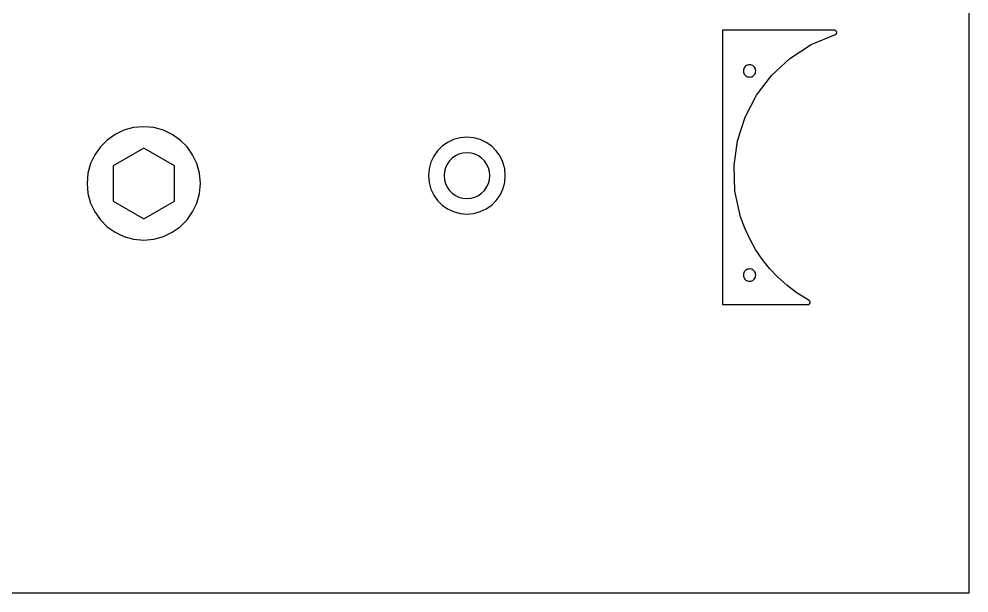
# Model space of a CAD drawing. Extents: x 3 to 2755, y -391 to 1036.
# Drawn here: x 2335.7 to 2754.6, y 541.5 to 794.6 of the extents above; entities that cross this region are included whole.
import ezdxf

# ---------------------------------------------------------------- set-up
doc = ezdxf.new("R2010")
doc.units = 0
doc.layers.add('DEFAULT', color=7, linetype='CONTINUOUS')

# ---------------------------------------------------------------- blocks, each defined once
blk = doc.blocks.new('BLOCK_95')
at = {"layer": 'DEFAULT', "color": 18}
for p, q in [((172.09, 49.01), (158.63, 41.22)), ((185.63, 41.22), (172.09, 49.01)), ((158.63, 41.22), (158.63, 25.65)), ((185.63, 25.65), (185.63, 41.22)), ((158.63, 25.65), (172.09, 17.86)), ((172.09, 17.86), (185.63, 25.65))]:
    blk.add_line(p, q, dxfattribs=at)
blk = doc.blocks.new('BLOCK_96')
at = {"layer": 'DEFAULT', "color": 18}
for p, q in [((159.48, 55), (156, 52.54)), ((163.37, 56.85), (159.48, 55)), ((167.6, 58.01), (163.37, 56.85)), ((172.09, 58.41), (167.6, 58.01)), ((156, 52.54), (152.99, 49.53)), ((152.99, 49.53), (150.52, 46.04)), ((148.67, 42.15), (147.51, 37.92)), ((150.52, 46.04), (148.67, 42.15)), ((147.51, 37.92), (147.11, 33.43))]:
    blk.add_line(p, q, dxfattribs=at)
blk = doc.blocks.new('BLOCK_97')
at = {"layer": 'DEFAULT', "color": 18}
for p, q in [((147.11, 33.43), (147.51, 28.95)), ((147.51, 28.95), (148.67, 24.72)), ((148.67, 24.72), (150.52, 20.83)), ((150.52, 20.83), (152.99, 17.34)), ((152.99, 17.34), (156, 14.33)), ((156, 14.33), (159.48, 11.87)), ((159.48, 11.87), (163.37, 10.02)), ((163.37, 10.02), (167.6, 8.86)), ((167.6, 8.86), (172.09, 8.46))]:
    blk.add_line(p, q, dxfattribs=at)
blk = doc.blocks.new('BLOCK_98')
at = {"layer": 'DEFAULT', "color": 18}
for p, q in [((196.66, 28.95), (197.06, 33.43)), ((195.5, 24.72), (196.66, 28.95)), ((193.65, 20.83), (195.5, 24.72)), ((188.18, 14.33), (191.19, 17.34)), ((191.19, 17.34), (193.65, 20.83)), ((184.69, 11.87), (188.18, 14.33)), ((172.09, 8.46), (176.58, 8.86)), ((176.58, 8.86), (180.8, 10.02)), ((180.8, 10.02), (184.69, 11.87))]:
    blk.add_line(p, q, dxfattribs=at)
blk = doc.blocks.new('BLOCK_99')
at = {"layer": 'DEFAULT', "color": 18}
for p, q in [((176.58, 58.01), (172.09, 58.41)), ((180.8, 56.85), (176.58, 58.01)), ((184.69, 55), (180.8, 56.85)), ((188.18, 52.54), (184.69, 55)), ((191.19, 49.53), (188.18, 52.54)), ((193.65, 46.04), (191.19, 49.53)), ((195.5, 42.15), (193.65, 46.04)), ((196.66, 37.92), (195.5, 42.15)), ((197.06, 33.43), (196.66, 37.92))]:
    blk.add_line(p, q, dxfattribs=at)
blk = doc.blocks.new('BLOCK_374')
at = {"layer": 'DEFAULT', "color": 18}
for p, q in [((536.01, -147.17), (536.01, 346.84)), ((-335.98, -147.17), (536.01, -147.17))]:
    blk.add_line(p, q, dxfattribs=at)
blk = doc.blocks.new('BLOCK_429')
at = {"layer": 'DEFAULT', "color": 18}
for p, q in [((465.01, -19.99), (465.17, -19.96)), ((465.17, -19.96), (465.33, -19.91)), ((465.33, -19.91), (465.48, -19.83)), ((465.48, -19.83), (465.61, -19.73)), ((465.61, -19.73), (465.72, -19.62)), ((465.72, -19.62), (465.81, -19.49)), ((465.81, -19.49), (465.88, -19.34)), ((465.88, -19.34), (465.92, -19.18)), ((465.92, -19.18), (465.94, -19.02))]:
    blk.add_line(p, q, dxfattribs=at)
blk = doc.blocks.new('BLOCK_430')
at = {"layer": 'DEFAULT', "color": 18}
for p, q in [((465.58, -18.26), (465.49, -18.19)), ((465.66, -18.33), (465.58, -18.26)), ((465.73, -18.41), (465.66, -18.33)), ((465.79, -18.5), (465.73, -18.41)), ((465.84, -18.6), (465.79, -18.5)), ((465.88, -18.7), (465.84, -18.6)), ((465.91, -18.8), (465.88, -18.7)), ((465.93, -18.91), (465.91, -18.8)), ((465.94, -19.02), (465.93, -18.91))]:
    blk.add_line(p, q, dxfattribs=at)
blk = doc.blocks.new('BLOCK_431')
at = {"layer": 'DEFAULT', "color": 18}
blk.add_line((465.49, -18.19), (464.33, -17.48), dxfattribs=at)
blk = doc.blocks.new('BLOCK_432')
at = {"layer": 'DEFAULT', "color": 18}
for p, q in [((437.09, 13.74), (435.28, 18.74)), ((439.29, 8.93), (437.09, 13.74)), ((441.87, 4.34), (439.29, 8.93)), ((444.81, -0.01), (441.87, 4.34)), ((448.09, -4.1), (444.81, -0.01)), ((451.7, -7.92), (448.09, -4.1)), ((455.62, -11.43), (451.7, -7.92)), ((459.84, -14.63), (455.62, -11.43)), ((464.33, -17.48), (459.84, -14.63))]:
    blk.add_line(p, q, dxfattribs=at)
blk = doc.blocks.new('BLOCK_433')
at = {"layer": 'DEFAULT', "color": 18}
for p, q in [((466.43, 94.59), (477.08, 99.04)), ((457, 88.49), (466.43, 94.59)), ((448.91, 80.98), (457, 88.49)), ((442.29, 72.27), (448.91, 80.98)), ((437.25, 62.59), (442.29, 72.27)), ((433.91, 52.18), (437.25, 62.59)), ((432.39, 41.25), (433.91, 52.18)), ((432.81, 30.03), (432.39, 41.25)), ((435.28, 18.74), (432.81, 30.03))]:
    blk.add_line(p, q, dxfattribs=at)
blk = doc.blocks.new('BLOCK_434')
at = {"layer": 'DEFAULT', "color": 18}
for p, q in [((477.08, 99.04), (477.23, 99.11)), ((477.23, 99.11), (477.36, 99.2)), ((477.36, 99.2), (477.48, 99.32)), ((477.48, 99.32), (477.57, 99.45)), ((477.57, 99.45), (477.64, 99.59)), ((477.64, 99.59), (477.69, 99.74)), ((477.7, 100.06), (477.66, 100.22)), ((477.69, 99.74), (477.71, 99.9)), ((477.71, 99.9), (477.7, 100.06))]:
    blk.add_line(p, q, dxfattribs=at)
blk = doc.blocks.new('BLOCK_435')
at = {"layer": 'DEFAULT', "color": 18}
for p, q in [((476.91, 100.89), (476.78, 100.92)), ((477.04, 100.86), (476.91, 100.89)), ((477.16, 100.8), (477.04, 100.86)), ((477.27, 100.74), (477.16, 100.8)), ((477.38, 100.66), (477.27, 100.74)), ((477.47, 100.56), (477.38, 100.66)), ((477.55, 100.46), (477.47, 100.56)), ((477.61, 100.35), (477.55, 100.46)), ((477.66, 100.22), (477.61, 100.35))]:
    blk.add_line(p, q, dxfattribs=at)
blk = doc.blocks.new('BLOCK_436')
at = {"layer": 'DEFAULT', "color": 18}
for p, q in [((476.78, 100.92), (427.33, 100.96)), ((427.33, 100.96), (427.33, -20.03))]:
    blk.add_line(p, q, dxfattribs=at)
blk = doc.blocks.new('BLOCK_437')
at = {"layer": 'DEFAULT', "color": 18}
blk.add_line((427.33, -20.03), (465.01, -19.99), dxfattribs=at)
blk = doc.blocks.new('BLOCK_438')
at = {"layer": 'DEFAULT', "color": 18}
for p, q in [((436.56, -6.99), (436.6, -7.48)), ((436.6, -7.48), (436.73, -7.94)), ((436.73, -7.94), (436.93, -8.36)), ((436.93, -8.36), (437.2, -8.74)), ((437.2, -8.74), (437.52, -9.06)), ((437.52, -9.06), (437.9, -9.33)), ((437.9, -9.33), (438.32, -9.53)), ((438.32, -9.53), (438.78, -9.66)), ((438.78, -9.66), (439.27, -9.7))]:
    blk.add_line(p, q, dxfattribs=at)
blk = doc.blocks.new('BLOCK_439')
at = {"layer": 'DEFAULT', "color": 18}
for p, q in [((441.34, -8.74), (441.61, -8.36)), ((441.61, -8.36), (441.81, -7.94)), ((441.81, -7.94), (441.93, -7.48)), ((441.93, -7.48), (441.98, -6.99)), ((439.27, -9.7), (439.76, -9.66)), ((439.76, -9.66), (440.21, -9.53)), ((440.21, -9.53), (440.64, -9.33)), ((440.64, -9.33), (441.01, -9.06)), ((441.01, -9.06), (441.34, -8.74))]:
    blk.add_line(p, q, dxfattribs=at)
blk = doc.blocks.new('BLOCK_440')
at = {"layer": 'DEFAULT', "color": 18}
for p, q in [((439.76, -4.33), (439.27, -4.28)), ((440.21, -4.45), (439.76, -4.33)), ((440.64, -4.65), (440.21, -4.45)), ((441.01, -4.92), (440.64, -4.65)), ((441.34, -5.25), (441.01, -4.92)), ((441.61, -5.63), (441.34, -5.25)), ((441.81, -6.05), (441.61, -5.63)), ((441.93, -6.51), (441.81, -6.05)), ((441.98, -6.99), (441.93, -6.51))]:
    blk.add_line(p, q, dxfattribs=at)
blk = doc.blocks.new('BLOCK_441')
at = {"layer": 'DEFAULT', "color": 18}
for p, q in [((436.6, -6.51), (436.56, -6.99)), ((436.73, -6.05), (436.6, -6.51)), ((436.93, -5.63), (436.73, -6.05)), ((437.2, -5.25), (436.93, -5.63)), ((437.52, -4.92), (437.2, -5.25)), ((437.9, -4.65), (437.52, -4.92)), ((438.32, -4.45), (437.9, -4.65)), ((438.78, -4.33), (438.32, -4.45)), ((439.27, -4.28), (438.78, -4.33))]:
    blk.add_line(p, q, dxfattribs=at)
blk = doc.blocks.new('BLOCK_442')
at = {"layer": 'DEFAULT', "color": 18}
for p, q in [((436.56, 83.01), (436.6, 82.52)), ((436.6, 82.52), (436.73, 82.06)), ((436.73, 82.06), (436.93, 81.64)), ((436.93, 81.64), (437.2, 81.26)), ((437.2, 81.26), (437.52, 80.94)), ((437.52, 80.94), (437.9, 80.67)), ((437.9, 80.67), (438.32, 80.47)), ((438.32, 80.47), (438.78, 80.34)), ((438.78, 80.34), (439.27, 80.3))]:
    blk.add_line(p, q, dxfattribs=at)
blk = doc.blocks.new('BLOCK_443')
at = {"layer": 'DEFAULT', "color": 18}
for p, q in [((439.27, 80.3), (439.76, 80.34)), ((439.76, 80.34), (440.21, 80.47)), ((440.21, 80.47), (440.64, 80.67)), ((440.64, 80.67), (441.01, 80.94)), ((441.01, 80.94), (441.34, 81.26)), ((441.34, 81.26), (441.61, 81.64)), ((441.61, 81.64), (441.81, 82.06)), ((441.81, 82.06), (441.93, 82.52)), ((441.93, 82.52), (441.98, 83.01))]:
    blk.add_line(p, q, dxfattribs=at)
blk = doc.blocks.new('BLOCK_444')
at = {"layer": 'DEFAULT', "color": 18}
for p, q in [((439.76, 85.67), (439.27, 85.72)), ((440.21, 85.55), (439.76, 85.67)), ((440.64, 85.35), (440.21, 85.55)), ((441.01, 85.08), (440.64, 85.35)), ((441.34, 84.75), (441.01, 85.08)), ((441.61, 84.38), (441.34, 84.75)), ((441.81, 83.95), (441.61, 84.38)), ((441.93, 83.5), (441.81, 83.95)), ((441.98, 83.01), (441.93, 83.5))]:
    blk.add_line(p, q, dxfattribs=at)
blk = doc.blocks.new('BLOCK_445')
at = {"layer": 'DEFAULT', "color": 18}
for p, q in [((436.73, 83.95), (436.6, 83.5)), ((436.93, 84.38), (436.73, 83.95)), ((437.2, 84.75), (436.93, 84.38)), ((437.52, 85.08), (437.2, 84.75)), ((437.9, 85.35), (437.52, 85.08)), ((438.32, 85.55), (437.9, 85.35)), ((438.78, 85.67), (438.32, 85.55)), ((439.27, 85.72), (438.78, 85.67)), ((436.6, 83.5), (436.56, 83.01))]:
    blk.add_line(p, q, dxfattribs=at)
blk = doc.blocks.new('BLOCK_446')
at = {"layer": 'DEFAULT', "color": 18}
for p, q in [((306.06, 51.45), (303.7, 49.78)), ((308.7, 52.71), (306.06, 51.45)), ((311.56, 53.49), (308.7, 52.71)), ((314.61, 53.77), (311.56, 53.49)), ((301.65, 47.74), (299.98, 45.38)), ((303.7, 49.78), (301.65, 47.74)), ((298.73, 42.74), (297.94, 39.88)), ((299.98, 45.38), (298.73, 42.74)), ((297.94, 39.88), (297.67, 36.83))]:
    blk.add_line(p, q, dxfattribs=at)
blk = doc.blocks.new('BLOCK_447')
at = {"layer": 'DEFAULT', "color": 18}
for p, q in [((297.67, 36.83), (297.94, 33.79)), ((297.94, 33.79), (298.73, 30.92)), ((298.73, 30.92), (299.98, 28.29)), ((299.98, 28.29), (301.65, 25.92)), ((301.65, 25.92), (303.7, 23.88)), ((303.7, 23.88), (306.06, 22.21)), ((306.06, 22.21), (308.7, 20.96)), ((308.7, 20.96), (311.56, 20.17)), ((311.56, 20.17), (314.61, 19.9))]:
    blk.add_line(p, q, dxfattribs=at)
blk = doc.blocks.new('BLOCK_448')
at = {"layer": 'DEFAULT', "color": 18}
for p, q in [((330.48, 30.92), (331.27, 33.79)), ((331.27, 33.79), (331.54, 36.83)), ((329.23, 28.29), (330.48, 30.92)), ((325.52, 23.88), (327.56, 25.92)), ((327.56, 25.92), (329.23, 28.29)), ((317.65, 20.17), (320.51, 20.96)), ((320.51, 20.96), (323.15, 22.21)), ((323.15, 22.21), (325.52, 23.88)), ((314.61, 19.9), (317.65, 20.17))]:
    blk.add_line(p, q, dxfattribs=at)
blk = doc.blocks.new('BLOCK_449')
at = {"layer": 'DEFAULT', "color": 18}
for p, q in [((317.65, 53.49), (314.61, 53.77)), ((320.51, 52.71), (317.65, 53.49)), ((323.15, 51.45), (320.51, 52.71)), ((325.52, 49.78), (323.15, 51.45)), ((327.56, 47.74), (325.52, 49.78)), ((329.23, 45.38), (327.56, 47.74)), ((330.48, 42.74), (329.23, 45.38)), ((331.27, 39.88), (330.48, 42.74)), ((331.54, 36.83), (331.27, 39.88))]:
    blk.add_line(p, q, dxfattribs=at)
blk = doc.blocks.new('BLOCK_450')
at = {"layer": 'DEFAULT', "color": 18}
for p, q in [((324.05, 33.32), (324.52, 35.02)), ((324.52, 35.02), (324.68, 36.83)), ((321.1, 29.13), (322.31, 30.34)), ((322.31, 30.34), (323.31, 31.75)), ((323.31, 31.75), (324.05, 33.32)), ((314.61, 26.76), (316.42, 26.92)), ((316.42, 26.92), (318.12, 27.39)), ((318.12, 27.39), (319.69, 28.13)), ((319.69, 28.13), (321.1, 29.13))]:
    blk.add_line(p, q, dxfattribs=at)
blk = doc.blocks.new('BLOCK_451')
at = {"layer": 'DEFAULT', "color": 18}
for p, q in [((316.42, 46.74), (314.61, 46.91)), ((318.12, 46.28), (316.42, 46.74)), ((319.69, 45.53), (318.12, 46.28)), ((321.1, 44.54), (319.69, 45.53)), ((322.31, 43.32), (321.1, 44.54)), ((323.31, 41.92), (322.31, 43.32)), ((324.05, 40.35), (323.31, 41.92)), ((324.52, 38.64), (324.05, 40.35)), ((324.68, 36.83), (324.52, 38.64))]:
    blk.add_line(p, q, dxfattribs=at)
blk = doc.blocks.new('BLOCK_452')
at = {"layer": 'DEFAULT', "color": 18}
for p, q in [((311.09, 46.28), (309.52, 45.53)), ((312.79, 46.74), (311.09, 46.28)), ((314.61, 46.91), (312.79, 46.74)), ((305.91, 41.92), (305.16, 40.35)), ((306.9, 43.32), (305.91, 41.92)), ((308.11, 44.54), (306.9, 43.32)), ((309.52, 45.53), (308.11, 44.54)), ((304.69, 38.64), (304.53, 36.83)), ((305.16, 40.35), (304.69, 38.64))]:
    blk.add_line(p, q, dxfattribs=at)
blk = doc.blocks.new('BLOCK_453')
at = {"layer": 'DEFAULT', "color": 18}
for p, q in [((304.53, 36.83), (304.69, 35.02)), ((304.69, 35.02), (305.16, 33.32)), ((305.16, 33.32), (305.91, 31.75)), ((305.91, 31.75), (306.9, 30.34)), ((306.9, 30.34), (308.11, 29.13)), ((308.11, 29.13), (309.52, 28.13)), ((309.52, 28.13), (311.09, 27.39)), ((311.09, 27.39), (312.79, 26.92)), ((312.79, 26.92), (314.61, 26.76))]:
    blk.add_line(p, q, dxfattribs=at)

msp = doc.modelspace()

# ---------------------------------------------------------------- block references
at = {"layer": 'DEFAULT'}
for name in ['BLOCK_374', 'BLOCK_436', 'BLOCK_433', 'BLOCK_435', 'BLOCK_434', 'BLOCK_445', 'BLOCK_442', 'BLOCK_444', 'BLOCK_443', 'BLOCK_96', 'BLOCK_99', 'BLOCK_446', 'BLOCK_449', 'BLOCK_95', 'BLOCK_452', 'BLOCK_451', 'BLOCK_447', 'BLOCK_453', 'BLOCK_448', 'BLOCK_450', 'BLOCK_97', 'BLOCK_98', 'BLOCK_432', 'BLOCK_441', 'BLOCK_440', 'BLOCK_438', 'BLOCK_439', 'BLOCK_431', 'BLOCK_430', 'BLOCK_437', 'BLOCK_429']:
    msp.add_blockref(name, (2218.62, 688.72), dxfattribs=at)

doc.saveas('drawing.dxf')
